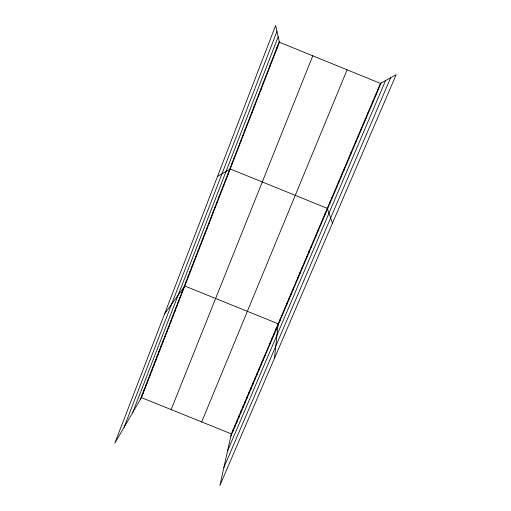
<?xml version="1.0" encoding="UTF-8"?>
<svg xmlns="http://www.w3.org/2000/svg" width="511" height="511" viewBox="0 0 511 511"><rect width="100%" height="100%" fill="white"/><g stroke="black" fill="none" stroke-linecap="round" stroke-linejoin="round"><path stroke-width="0.77" d="M297.772 278.917L297.785 277.645M295.543 284.161L295.575 282.845M293.32 289.386L293.371 288.025M291.11 294.585L291.174 293.193M288.9 299.772L288.99 298.335M286.703 304.939L286.805 303.464M284.512 310.094L284.633 308.574M282.328 315.223L282.468 313.665M280.149 320.333L280.309 318.736M274.458 358.313L278.156 323.795L184.797 286L164.593 313.875M275.857 330.438L276.049 328.758M273.73 335.427L273.941 333.709M271.616 340.396L271.846 338.64M269.508 345.347L269.757 343.558M267.406 350.284L267.668 348.451M265.318 355.202L265.592 353.337M263.229 360.108L263.523 358.205M261.153 364.995L261.46 363.053M259.077 369.862L259.403 367.882M257.014 374.716L257.359 372.704M254.957 379.552L255.315 377.501M252.907 384.374L253.277 382.285M250.863 389.178L251.252 387.057M248.825 393.968L249.227 391.809M246.794 398.74L247.215 396.542M244.769 403.492L245.21 401.269M242.751 408.232L243.204 405.97M240.738 412.958L241.211 410.659M238.739 417.666L239.225 415.334M236.74 422.361L237.245 419.997M234.747 427.036L235.264 424.641M232.767 431.699L233.297 429.266M231.336 433.884L219.896 485.45L396.166 74.702L380.408 83.389L231.336 433.884L141.458 397.609L114.834 443.107L275.614 25.55L279.44 42.241L141.458 397.609M124.052 427.362L276.956 31.407M132.63 412.703L278.188 36.786M140.186 399.787L279.262 41.461M171.134 409.586L312.783 55.827M201.692 421.92L347.11 69.822M230.787 436.343L381.149 82.986M227.542 450.983L385.562 80.546M223.856 467.603L390.634 77.749M142.02 395.073L143.278 392.933M143.853 390.347L145.098 388.239M145.692 385.607L146.925 383.531M147.538 380.848L148.758 378.811M149.391 376.07L150.598 374.071M151.25 371.28L152.444 369.319M153.115 366.476L154.296 364.547M154.986 361.654L156.155 359.757M156.864 356.812L158.02 354.953M158.749 351.958L159.892 350.137M160.639 347.084L161.77 345.302M162.536 342.198L163.654 340.454M164.44 337.292L165.545 335.586M166.35 332.374L167.442 330.7M168.266 327.436L169.339 325.801M170.189 322.479L171.249 320.882M172.118 317.51L173.165 315.951M174.059 312.521L175.088 311.001M176.001 307.513L177.017 306.038M177.949 302.493L178.952 301.049M179.904 297.453L180.894 296.048M181.865 292.394L182.842 291.034M185.844 282.155L186.783 280.871M187.856 276.968L188.783 275.729M189.875 271.769L190.788 270.568M191.9 266.544L192.8 265.388M193.937 261.306L194.819 260.188M195.975 256.043L196.844 254.97M198.025 250.767L198.875 249.738M200.082 245.472L200.912 244.482M202.145 240.157L202.963 239.212M204.215 234.824L205.013 233.923M206.291 229.471L207.076 228.609M208.373 224.099L209.146 223.281M210.468 218.708L211.222 217.935M212.57 213.298L213.304 212.57M214.677 207.868L215.393 207.185M216.792 202.42L217.494 201.781M218.912 196.946L219.602 196.358M221.039 191.459L221.71 190.916M223.179 185.953L223.831 185.455M225.325 180.421L225.964 179.974M227.478 174.877L228.098 174.475M217.501 176.487L230.244 168.949L327.257 208.354L332.457 223.16M231.809 163.718L232.396 163.411M377.897 89.297L378.613 88.94M233.987 158.11L234.555 157.848M375.393 95.174L376.083 94.88M236.171 152.476L236.721 152.265M372.902 101.037L373.573 100.788M238.362 146.829L238.893 146.663M370.424 106.869L371.063 106.678M367.946 112.688L368.565 112.548M240.566 141.157L241.077 141.042M365.486 118.482L366.08 118.392M242.776 135.466L243.268 135.402M363.027 124.256L363.602 124.218M244.993 129.749L245.465 129.737M360.581 130.005L361.13 130.024M247.215 124.013L247.675 124.052M358.147 135.734L358.671 135.805M249.451 118.258L249.892 118.348M355.713 141.445L356.218 141.566M251.693 112.484L252.115 112.624M353.299 147.136L353.778 147.302M279.44 42.241L380.408 83.389M350.885 152.802L351.344 153.019M253.941 106.684L254.344 106.876M348.483 158.448L348.924 158.717M256.203 100.865L256.579 101.108M346.094 164.076L346.509 164.389M258.47 95.027L258.828 95.321M343.705 169.678L344.101 170.048M260.744 89.163L261.089 89.508M341.335 175.267L341.706 175.682M263.031 83.28L263.35 83.676M338.965 180.83L339.317 181.29M265.324 77.372L265.624 77.825M336.608 186.374L336.934 186.885M267.623 71.444L267.905 71.949M334.258 191.9L334.564 192.455M331.914 197.406L332.201 198.006M269.936 65.491L270.198 66.053M329.582 202.886L329.851 203.538M272.254 59.519L272.491 60.132M274.579 53.521L274.797 54.192M324.945 213.796L325.168 214.543M276.917 47.497L277.115 48.226M322.633 219.225L322.837 220.011M320.333 224.629L320.518 225.466M318.046 230.014L318.206 230.895M315.76 235.386L315.907 236.312M313.486 240.732L313.613 241.703M311.218 246.066L311.327 247.075M308.963 251.374L309.046 252.434M306.709 256.663L306.772 257.768M304.467 261.939L304.511 263.082M302.231 267.196L302.257 268.384M300.008 272.427L300.014 273.66"/></g></svg>
